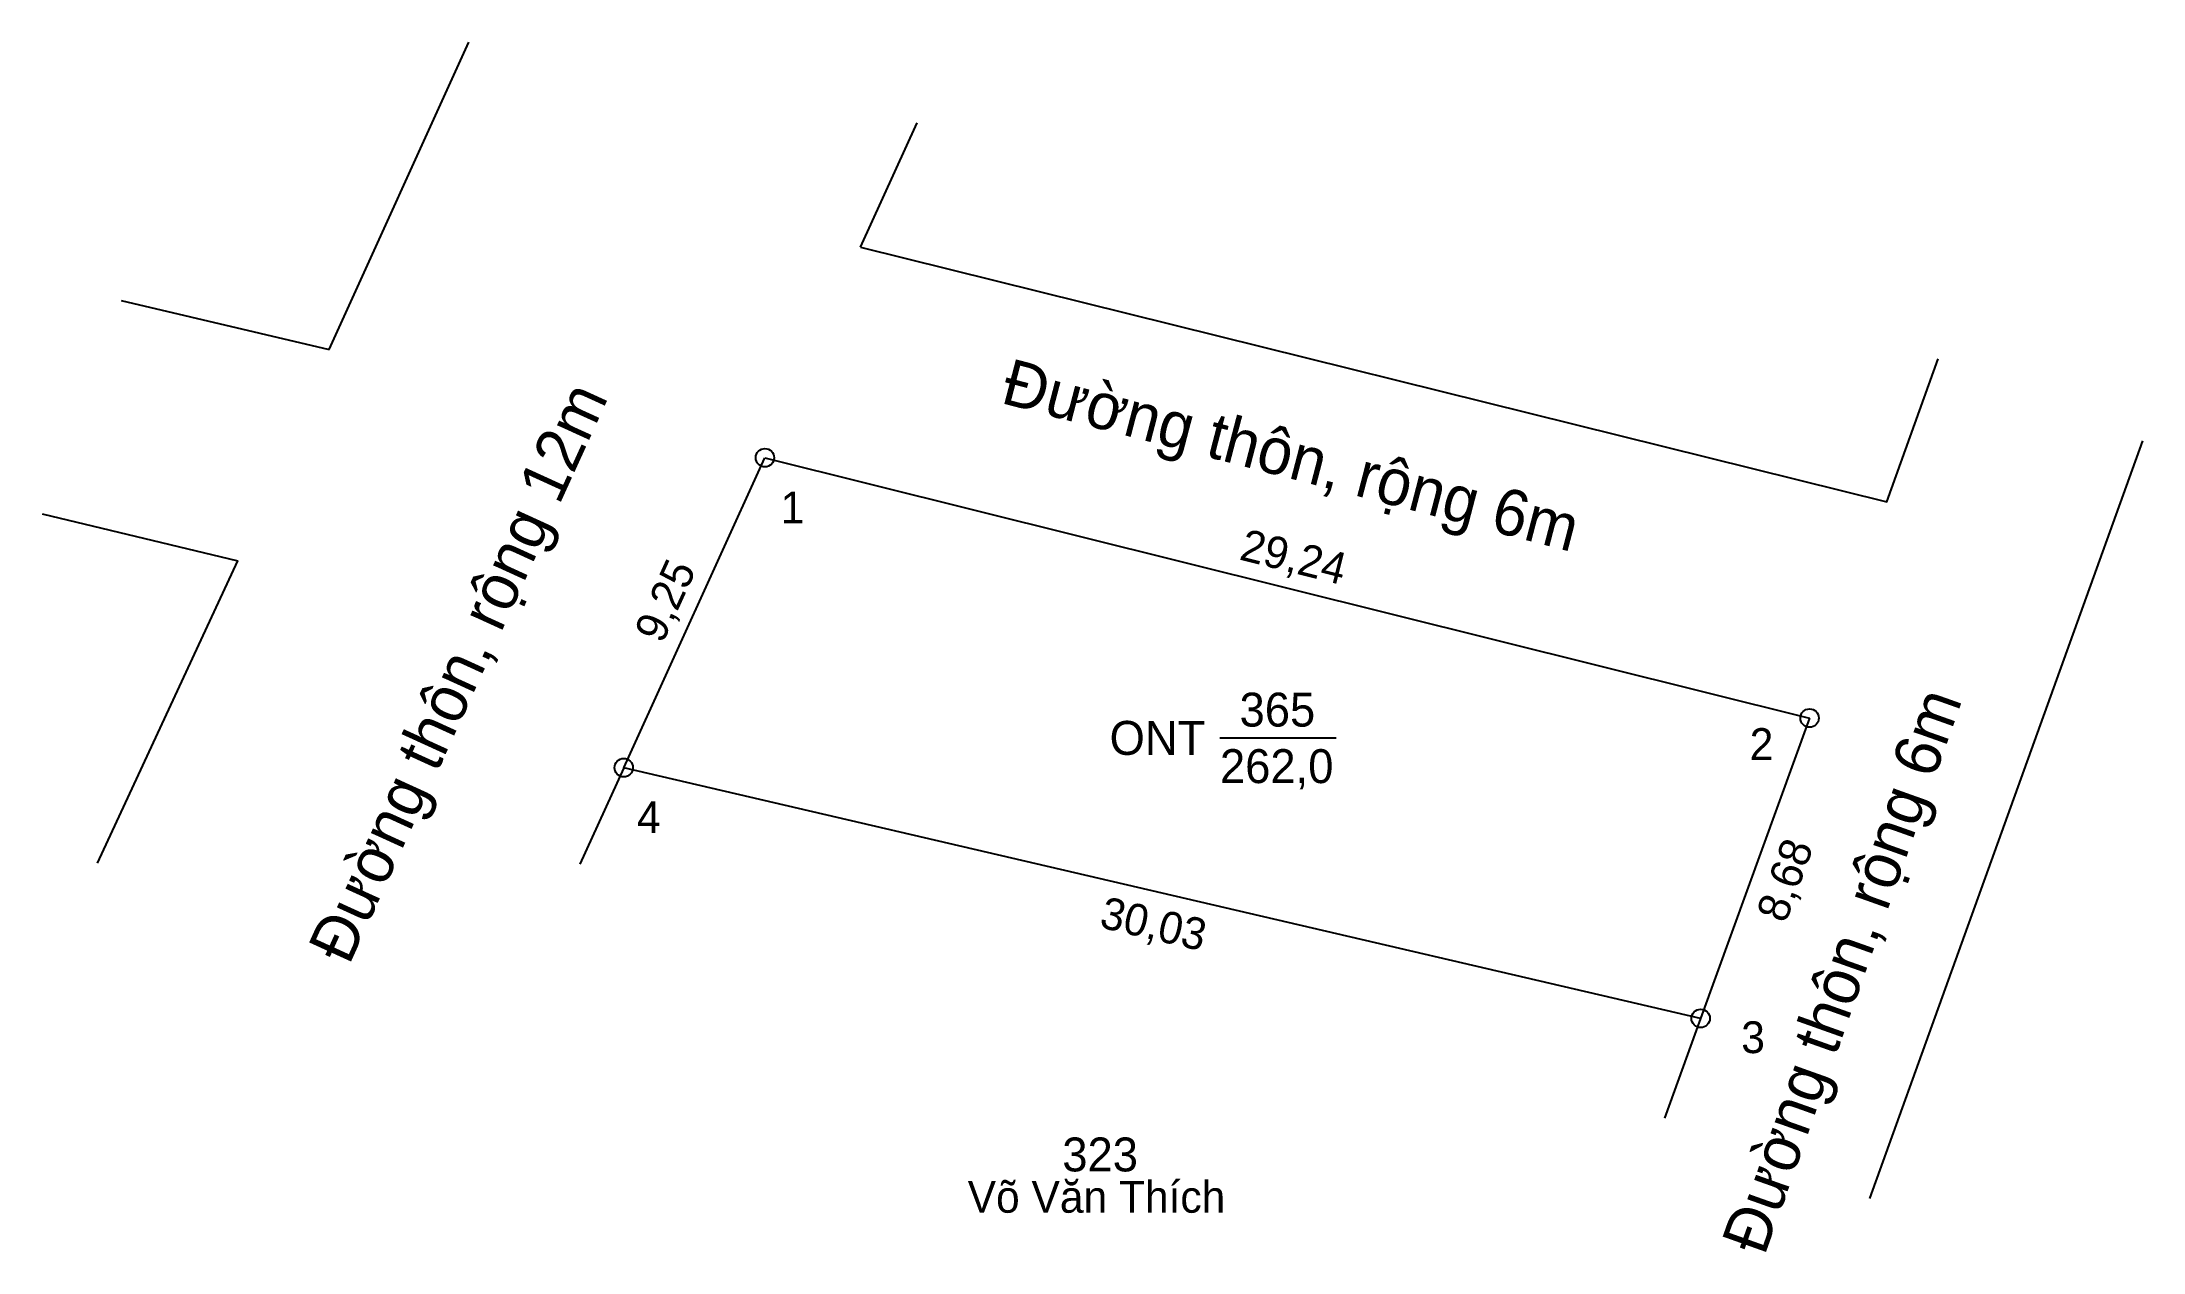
# Model space of a CAD drawing. Extents: x 540659.3 to 540716.4, y 1835267.6 to 1835300.5.
import ezdxf

# ---------------------------------------------------------------- set-up
doc = ezdxf.new("R2010")
doc.units = 0
for name, color, linetype in [('CanhThua', 7, 'Continuous'), ('ChieuDaiCanhThua', 7, 'Continuous'), ('Level 1', 7, 'Continuous'), ('Level 10', 7, 'Continuous'), ('Level 23', 7, 'Continuous'), ('MocDinhThua', 7, 'Continuous'), ('NhanDiaChinhThua', 7, 'Continuous'), ('NhanTuCan', 7, 'Continuous'), ('RauThua', 7, 'Continuous'), ('SoHieuDinhThua', 7, 'Continuous'), ('TenChuLanCan', 7, 'Continuous')]:
    doc.layers.add(name, color=color, linetype=linetype)

msp = doc.modelspace()

# ---------------------------------------------------------------- linework, layer by layer
at = {"layer": 'CanhThua'}
for p, q in [((540675.106, 1835280.781), (540678.94, 1835289.2)), ((540678.94, 1835289.2), (540707.315, 1835282.127)), ((540707.315, 1835282.127), (540704.357, 1835273.971)), ((540704.357, 1835273.971), (540675.106, 1835280.781))]:
    msp.add_line(p, q, dxfattribs=at)
at = {"layer": 'Level 10'}
msp.add_line((540667.1, 1835292.14), (540670.9, 1835300.49), dxfattribs=at)
msp.add_lwpolyline([(540681.538, 1835294.918), (540709.416, 1835288.005), (540710.804, 1835291.882)], dxfattribs=at)
at = {"layer": 'Level 23'}
for p, q in [((540681.538, 1835294.918), (540683.077, 1835298.299)), ((540661.456, 1835293.472), (540667.1, 1835292.14)), ((540659.304, 1835287.673), (540664.62, 1835286.398)), ((540660.811, 1835278.183), (540664.62, 1835286.398))]:
    msp.add_line(p, q, dxfattribs=at)
msp.add_lwpolyline([(540708.952, 1835269.079), (540716.371, 1835289.661)], dxfattribs=at)
at = {"layer": 'MocDinhThua'}
for centre in [(540678.94, 1835289.2), (540707.315, 1835282.127), (540675.106, 1835280.781), (540704.357, 1835273.971)]:
    msp.add_circle(centre, 0.25, dxfattribs=at)
at = {"layer": 'NhanDiaChinhThua'}
msp.add_line((540691.3, 1835281.59), (540694.458, 1835281.59), dxfattribs=at)
at = {"layer": 'RauThua'}
for p, q in [((540675.106, 1835280.781), (540673.913, 1835278.161)), ((540704.357, 1835273.971), (540703.376, 1835271.265))]:
    msp.add_line(p, q, dxfattribs=at)

# ---------------------------------------------------------------- texts
at = {"layer": 'ChieuDaiCanhThua'}
for s, rotation, p in [('29,24', 346.0032, (540691.796, 1835286.44)), ('9,25', 65.5156, (540676.154, 1835284.123)), ('8,68', 70.0654, (540706.663, 1835276.529)), ('30,03', 346.8943, (540687.995, 1835276.45))]:
    msp.add_text(s, height=0.8635, rotation=rotation, dxfattribs=at).set_placement(p)
at = {"layer": 'Level 1'}
for s, rotation, p in [('Đường thôn, rộng 6m', 345.3626, (540685.31, 1835290.696)), ('Đường thôn, rộng 12m', 65.4613, (540667.641, 1835275.391)), ('Đường thôn, rộng 6m', 70.4161, (540706.087, 1835267.498))]:
    msp.add_text(s, height=1.25, rotation=rotation, dxfattribs=at).set_placement(p)
at = {"layer": 'NhanDiaChinhThua'}
for s, p in [('365', (540691.832, 1835281.897)), ('ONT', (540688.302, 1835281.129)), ('262,0', (540691.3, 1835280.362))]:
    msp.add_text(s, height=0.9211, dxfattribs=at).set_placement(p)
at = {"layer": 'NhanTuCan'}
msp.add_text('323', height=0.9211, dxfattribs=at).set_placement((540687.018, 1835269.815))
at = {"layer": 'SoHieuDinhThua'}
for s, p in [('1', (540679.367, 1835287.417)), ('2', (540705.688, 1835280.99)), ('4', (540675.462, 1835279.003)), ('3', (540705.459, 1835273.028))]:
    msp.add_text(s, height=0.864, dxfattribs=at).set_placement(p)
at = {"layer": 'TenChuLanCan'}
msp.add_text('Võ Văn Thích', height=0.8635, dxfattribs=at).set_placement((540684.448, 1835268.693))

doc.saveas('drawing.dxf')
